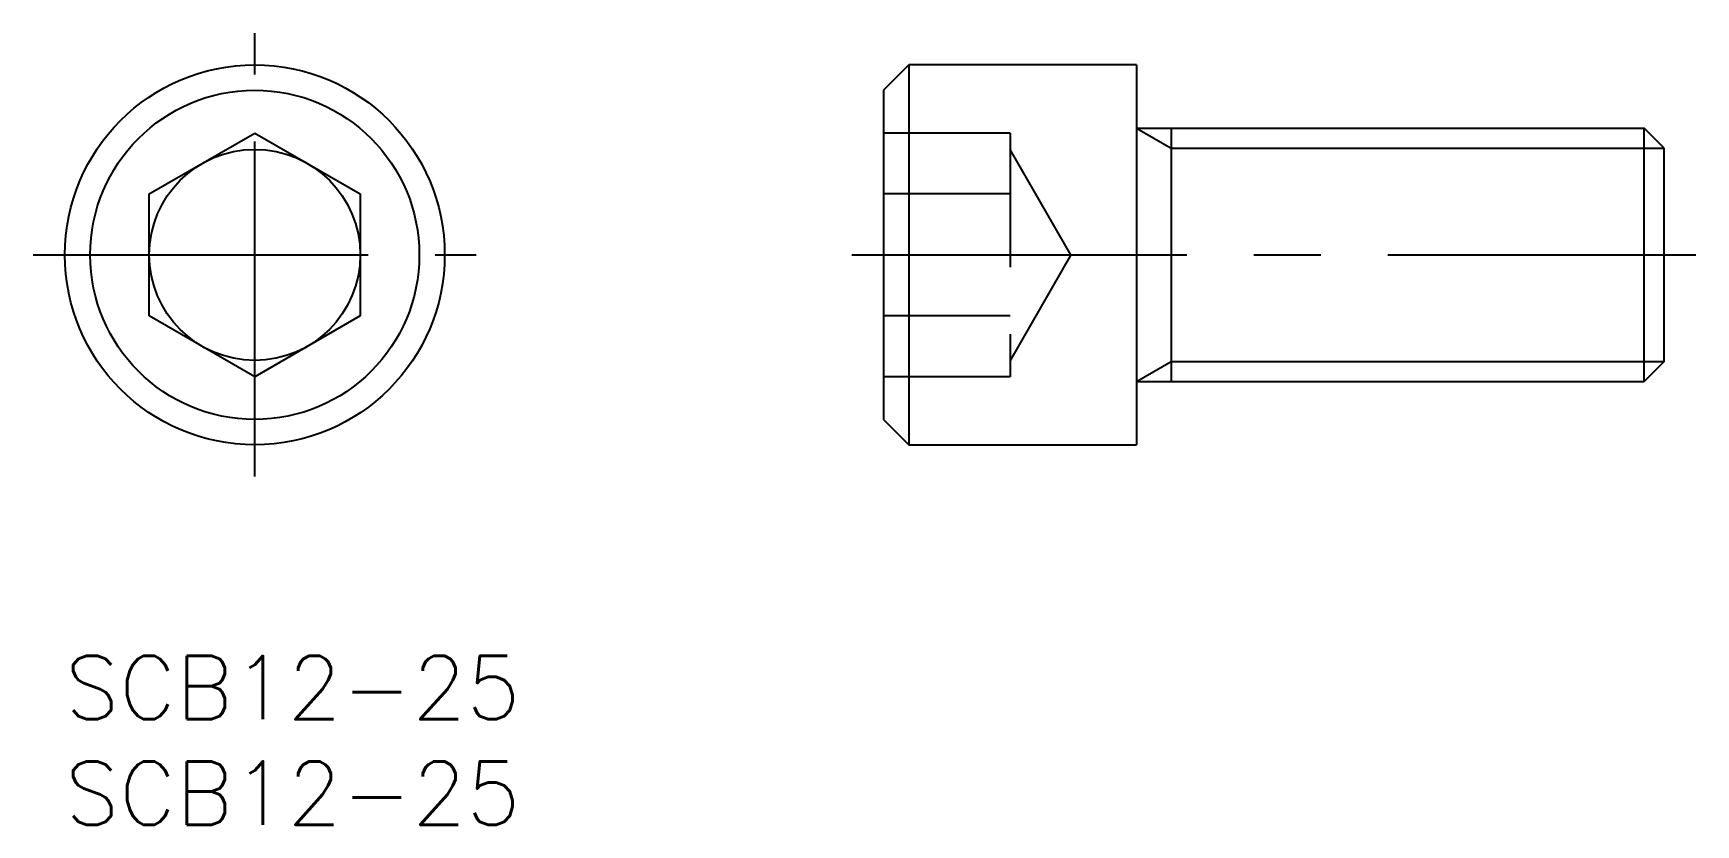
# Model space of a CAD drawing. Extents: x -1.5 to 77.3, y -8 to 29.5.
import ezdxf

# ---------------------------------------------------------------- set-up
doc = ezdxf.new("R2010")
doc.units = 0
doc.header["$LTSCALE"] = 0.5
doc.linetypes.add('CENTER', pattern=[50.8, 31.75, -6.35, 6.35, -6.35])
doc.linetypes.add('DASHED', pattern=[19.05, 12.7, -6.35])
for name, color, linetype in [('MSM_CENTER', 1, 'CENTER'), ('MSM_CONTINUOUS', 7, 'CONTINUOUS'), ('MSM_DASHED', 4, 'DASHED'), ('MSM_NARROW', 5, 'CONTINUOUS'), ('MSM_PART_NUMBER', 7, 'CONTINUOUS')]:
    doc.layers.add(name, color=color, linetype=linetype)
doc.styles.get("Standard").update_dxf_attribs({"font": 'txt.shx', "height": 1, "bigfont": 'bigfont.shx'})

# ---------------------------------------------------------------- blocks, each defined once
blk = doc.blocks.new('*U8')
at = {"layer": 'MSM_PART_NUMBER'}
blk.add_text('SCB12-25', height=3, dxfattribs=at).set_placement((0, -3))
blk = doc.blocks.new('*U9')
at = {"layer": 'MSM_PART_NUMBER'}
blk.add_text('SCB12-25', height=3, dxfattribs=at).set_placement((0, -8))

msp = doc.modelspace()

# ---------------------------------------------------------------- linework, layer by layer
at = {"layer": 'MSM_CENTER'}
for p, q in [((9, 8.5), (9, 29.5)), ((-1.5, 19), (19.5, 19)), ((37.301, 19), (77.301, 19))]:
    msp.add_line(p, q, dxfattribs=at)
at = {"layer": 'MSM_CONTINUOUS'}
for p, q in [((40.001, 28), (38.801, 26.8)), ((50.801, 28), (40.001, 28)), ((40.001, 28), (40.001, 10)), ((50.801, 28), (50.801, 10)), ((38.801, 26.8), (38.801, 11.2)), ((4, 21.887), (9, 24.774)), ((9, 24.774), (14, 21.887)), ((50.801, 25), (74.854, 25)), ((52.442, 25), (52.442, 13)), ((74.854, 13), (74.854, 25)), ((75.801, 24.053), (74.854, 25)), ((75.801, 13.947), (75.801, 24.053)), ((4, 16.113), (4, 21.887)), ((14, 21.887), (14, 16.113)), ((9, 13.226), (4, 16.113)), ((14, 16.113), (9, 13.226)), ((75.801, 13.947), (74.854, 13)), ((50.801, 13), (74.854, 13)), ((38.801, 11.2), (40.001, 10)), ((40.001, 10), (50.801, 10))]:
    msp.add_line(p, q, dxfattribs=at)
for radius in [9, 7.8, 5]:
    msp.add_circle((9, 19), radius, dxfattribs=at)
at = {"layer": 'MSM_DASHED'}
for p, q in [((44.801, 24.774), (38.801, 24.774)), ((44.801, 24.774), (44.801, 13.226)), ((47.688, 19), (44.801, 24)), ((44.801, 21.887), (38.801, 21.887)), ((47.688, 19), (44.801, 14)), ((44.801, 16.113), (38.801, 16.113)), ((44.801, 13.226), (38.801, 13.226))]:
    msp.add_line(p, q, dxfattribs=at)
at = {"layer": 'MSM_NARROW'}
for p, q in [((50.801, 25), (52.442, 24.053)), ((52.442, 24.053), (75.801, 24.053)), ((50.801, 13), (52.442, 13.947)), ((52.442, 13.947), (75.801, 13.947))]:
    msp.add_line(p, q, dxfattribs=at)

# ---------------------------------------------------------------- block references
at = {"layer": 'MSM_CONTINUOUS'}
for name in ['*U8', '*U9']:
    msp.add_blockref(name, (0, 0), dxfattribs=at)

doc.saveas('drawing.dxf')
